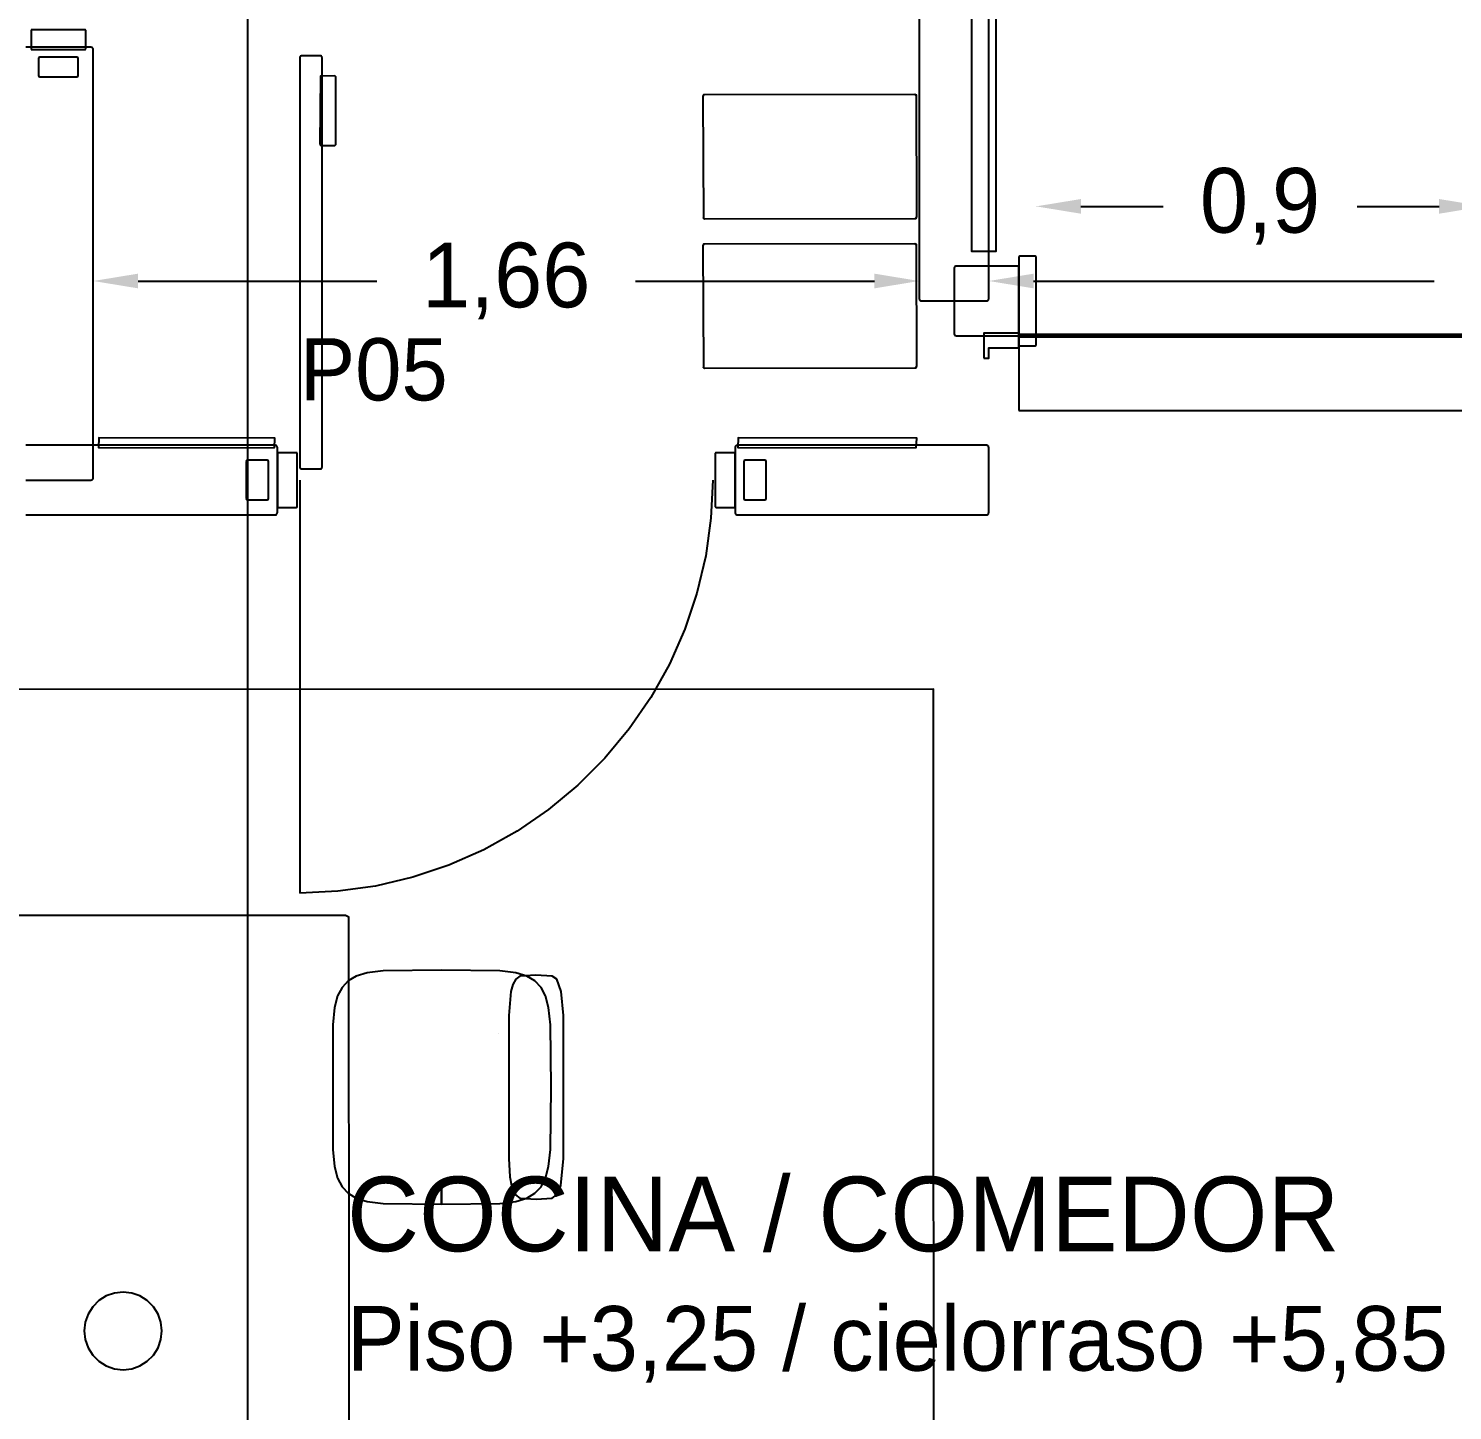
# Model space of a CAD drawing. Header units: metres. Extents: x 132.4 to 143.6, y -13.7 to 1.5.
# Drawn here: x 137.56 to 140.422, y -10.87 to -8.092 of the extents above; entities that cross this region are included whole.
import ezdxf

# ---------------------------------------------------------------- set-up
doc = ezdxf.new("R2010")
doc.units = ezdxf.units.M
for name, color, linetype in [('CORTE', 7, 'Continuous'), ('COTAS', 4, 'Continuous'), ('EJES', 3, 'Continuous'), ('TEXTOS', 7, 'Continuous'), ('VISTA', 8, 'Continuous')]:
    doc.layers.add(name, color=color, linetype=linetype)
doc.dimstyles.get("Standard").update_dxf_attribs({"dimtxt": 2.5, "dimasz": 2.5, "dimexe": 1.25, "dimexo": 0.625, "dimtad": 1, "dimcen": 2.5, "dimazin": 3, "dimtfac": 1, "dimtmove": 0, "dimatfit": 3})

# ---------------------------------------------------------------- blocks, each defined once
blk = doc.blocks.new('_CLOSEDFILLED')
at = {"color": 0, "linetype": 'BYBLOCK'}
blk.add_solid([(-1, 0.164), (0, 0), (-1, -0.164)], dxfattribs=at)
blk = doc.blocks.new('*D9')
for p, q in [((137.69, -8.6), (137.69, -8.6)), ((137.78, -8.6), (138.26, -8.6)), ((138.78, -8.6), (139.26, -8.6)), ((139.35, -8.6), (139.35, -8.6))]:
    blk.add_line(p, q)
at = {"layer": 'Defpoints'}
for p in [(137.69, -8.6), (137.69, -8.6), (139.35, -8.6)]:
    blk.add_point(p, dxfattribs=at)
at = {"layer": 'COTAS', "xscale": 0.09, "yscale": 0.09, "rotation": 180}
blk.add_blockref('_CLOSEDFILLED', (137.69, -8.6), dxfattribs=at)
at = {"layer": 'COTAS', "xscale": 0.09, "yscale": 0.09}
blk.add_blockref('_CLOSEDFILLED', (139.35, -8.6), dxfattribs=at)
at = {"layer": 'COTAS', "insert": (138.52, -8.6), "char_height": 0.13, "attachment_point": 5}
blk.add_mtext('1,66', dxfattribs=at)
blk = doc.blocks.new('*D10')
for p, q in [((139.49, -8.6), (139.49, -8.6)), ((139.58, -8.6), (140.385, -8.6)), ((140.905, -8.6), (141.71, -8.6)), ((141.8, -8.6), (141.8, -8.6))]:
    blk.add_line(p, q)
at = {"layer": 'Defpoints'}
for p in [(139.49, -8.6), (139.49, -8.6), (141.8, -8.6)]:
    blk.add_point(p, dxfattribs=at)
at = {"layer": 'COTAS', "xscale": 0.09, "yscale": 0.09, "rotation": 180}
blk.add_blockref('_CLOSEDFILLED', (139.49, -8.6), dxfattribs=at)
at = {"layer": 'COTAS', "xscale": 0.09, "yscale": 0.09}
blk.add_blockref('_CLOSEDFILLED', (141.8, -8.6), dxfattribs=at)
at = {"layer": 'COTAS', "insert": (140.645, -8.6), "char_height": 0.13, "attachment_point": 5}
blk.add_mtext('2,31', dxfattribs=at)
blk = doc.blocks.new('*D17')
for p, q in [((139.585, -8.45), (139.585, -8.45)), ((139.675, -8.45), (139.84, -8.45)), ((140.23, -8.45), (140.395, -8.45)), ((140.485, -8.45), (140.485, -8.45))]:
    blk.add_line(p, q)
at = {"layer": 'Defpoints'}
for p in [(139.585, -8.45), (139.585, -8.45), (140.485, -8.45)]:
    blk.add_point(p, dxfattribs=at)
at = {"layer": 'COTAS', "xscale": 0.09, "yscale": 0.09, "rotation": 180}
blk.add_blockref('_CLOSEDFILLED', (139.585, -8.45), dxfattribs=at)
at = {"layer": 'COTAS', "xscale": 0.09, "yscale": 0.09}
blk.add_blockref('_CLOSEDFILLED', (140.485, -8.45), dxfattribs=at)
at = {"layer": 'COTAS', "insert": (140.035, -8.45), "char_height": 0.13, "attachment_point": 5}
blk.add_mtext('0,9', dxfattribs=at)

msp = doc.modelspace()

# ---------------------------------------------------------------- linework, layer by layer
at = {"layer": 'CORTE'}
for points in [[(139.35, -8.0145), (139.35, -8.342), (139.35, -8.6355), (139.3504, -8.6369), (139.3508, -8.6381), (139.3511, -8.6384), (139.3513, -8.6387), (139.3516, -8.6389), (139.3519, -8.6392), (139.3533, -8.6396), (139.3545, -8.64), (139.4236, -8.64), (139.4855, -8.64), (139.4869, -8.6396), (139.4881, -8.6392), (139.4884, -8.6389), (139.4887, -8.6387), (139.4889, -8.6384), (139.4892, -8.6381), (139.4896, -8.6369), (139.49, -8.6355), (139.49, -8.342), (139.49, -8.0145)], [(137.5545, -9), (137.6236, -9), (137.6855, -9), (137.6869, -8.9996), (137.6881, -8.9992), (137.6884, -8.9989), (137.6887, -8.9987), (137.6889, -8.9984), (137.6892, -8.9981), (137.6896, -8.9969), (137.69, -8.9955), (137.69, -8.5886), (137.69, -8.1345), (137.6896, -8.1333), (137.6892, -8.1319), (137.6889, -8.1316), (137.6887, -8.1313), (137.6884, -8.1311), (137.6881, -8.1308), (137.6869, -8.1304), (137.6855, -8.13), (137.6236, -8.13), (137.5545, -8.13)]]:
    msp.add_lwpolyline(points, dxfattribs=at)
msp.add_lwpolyline([(139.4208, -8.5719), (139.4204, -8.5733), (139.42, -8.5745), (139.42, -8.6438), (139.42, -8.7055), (139.4204, -8.7069), (139.4208, -8.7081), (139.4211, -8.7084), (139.4213, -8.7087), (139.4216, -8.7089), (139.4219, -8.7092), (139.4233, -8.7096), (139.4245, -8.71), (139.55, -8.71), (139.55, -8.57), (139.4245, -8.57), (139.4233, -8.5704), (139.4219, -8.5708), (139.4216, -8.5711), (139.4213, -8.5713), (139.4211, -8.5716), (139.4208, -8.5719)], close=True, dxfattribs=at)
at = {"layer": 'EJES'}
msp.add_line((138, 0.5), (138, -13.7), dxfattribs=at)
at = {"layer": 'VISTA'}
for p, q in [((138.105, -9), (138.105, -9.83)), ((138.935, -9), (138.9315, -9.0766)), ((138.9315, -9.0766), (138.9209, -9.1525)), ((138.9209, -9.1525), (138.9033, -9.2271)), ((138.9033, -9.2271), (138.879, -9.2998)), ((138.879, -9.2998), (138.848, -9.37)), ((138.848, -9.37), (138.8107, -9.4369)), ((138.8107, -9.4369), (138.7674, -9.5002)), ((138.7674, -9.5002), (138.7184, -9.5592)), ((138.7184, -9.5592), (138.6642, -9.6134)), ((138.6642, -9.6134), (138.6052, -9.6624)), ((138.6052, -9.6624), (138.5419, -9.7057)), ((138.5419, -9.7057), (138.475, -9.743)), ((138.475, -9.743), (138.4048, -9.774)), ((138.4048, -9.774), (138.3321, -9.7983)), ((138.2575, -9.8159), (138.1816, -9.8265)), ((138.3321, -9.7983), (138.2575, -9.8159)), ((138.1816, -9.8265), (138.105, -9.83))]:
    msp.add_line(p, q, dxfattribs=at)
for points in [[(139.455, -5.98), (139.455, -8.54), (139.505, -8.54), (139.505, -5.98), (139.455, -5.98)], [(137.5654, -8.0956), (137.5653, -8.0957), (137.5652, -8.0961), (137.565, -8.0967), (137.565, -8.1127), (137.565, -8.1333), (137.5651, -8.1337), (137.5653, -8.1343), (137.5654, -8.1344), (137.5655, -8.1345), (137.5656, -8.1346), (137.5657, -8.1347), (137.5661, -8.1348), (137.5667, -8.135), (137.6133, -8.135), (137.6733, -8.135), (137.6737, -8.1349), (137.6743, -8.1347), (137.6744, -8.1346), (137.6745, -8.1345), (137.6746, -8.1344), (137.6747, -8.1343), (137.6749, -8.1337), (137.675, -8.1333), (137.675, -8.1127), (137.675, -8.0967), (137.6748, -8.0961), (137.6747, -8.0957), (137.6746, -8.0956), (137.6745, -8.0955), (137.6744, -8.0954), (137.6743, -8.0953), (137.6737, -8.0951), (137.6733, -8.095), (137.6133, -8.095), (137.5667, -8.095), (137.5661, -8.0952), (137.5657, -8.0953), (137.5656, -8.0954), (137.5655, -8.0955), (137.5654, -8.0956)], [(137.5809, -8.1509), (137.58, -8.153), (137.58, -8.187), (137.5809, -8.1891), (137.583, -8.19), (137.657, -8.19), (137.6591, -8.1891), (137.66, -8.187), (137.66, -8.153), (137.6591, -8.1509), (137.657, -8.15), (137.583, -8.15), (137.5809, -8.1509)], [(138.1062, -8.9766), (138.1065, -8.9769), (138.1073, -8.9771), (138.1085, -8.9775), (138.1247, -8.9775), (138.1465, -8.9775), (138.1474, -8.9772), (138.1485, -8.9769), (138.1487, -8.9767), (138.149, -8.9765), (138.1491, -8.9763), (138.1494, -8.976), (138.1496, -8.9752), (138.15, -8.974), (138.15, -8.6231), (138.15, -8.151), (138.1497, -8.1501), (138.1494, -8.149), (138.1492, -8.1488), (138.149, -8.1485), (138.1487, -8.1483), (138.1485, -8.1481), (138.1474, -8.1478), (138.1465, -8.1475), (138.1247, -8.1475), (138.1085, -8.1475), (138.1073, -8.1479), (138.1065, -8.1481), (138.1062, -8.1484), (138.106, -8.1485), (138.1058, -8.1488), (138.1056, -8.149), (138.1053, -8.1501), (138.105, -8.151), (138.105, -8.6231), (138.105, -8.974), (138.1054, -8.9752), (138.1056, -8.976), (138.1059, -8.9763), (138.106, -8.9765), (138.1062, -8.9766)], [(138.1455, -8.3255), (138.1475, -8.3275), (138.1755, -8.3275), (138.1775, -8.3255), (138.1775, -8.1895), (138.1755, -8.1875), (138.1465, -8.1881), (138.1455, -8.3255)], [(138.9162, -8.4738), (138.919, -8.475), (139.3433, -8.4743), (139.345, -8.471), (139.3443, -8.2267), (139.341, -8.225), (138.9167, -8.2257), (138.915, -8.229), (138.9162, -8.4738)], [(138.9167, -8.2267), (138.9165, -8.2272), (138.9165, -8.2265), (138.9167, -8.2267)], [(139.3433, -8.2267), (139.3428, -8.2265), (139.3435, -8.2265), (139.3433, -8.2267)], [(138.9167, -8.4733), (138.9172, -8.4735), (138.9165, -8.4735), (138.9167, -8.4733)], [(139.3435, -8.4735), (139.3428, -8.4735), (139.3433, -8.4733), (139.3435, -8.4735)], [(138.9162, -8.7738), (138.919, -8.775), (139.3433, -8.7743), (139.345, -8.771), (139.3443, -8.5267), (139.341, -8.525), (138.9167, -8.5257), (138.915, -8.529), (138.9162, -8.7738)], [(138.9167, -8.5267), (138.9165, -8.5272), (138.9165, -8.5265), (138.9167, -8.5267)], [(139.3433, -8.5267), (139.3428, -8.5265), (139.3435, -8.5265), (139.3433, -8.5267)], [(139.552, -8.73), (139.583, -8.73), (139.5844, -8.7294), (139.585, -8.728), (139.585, -8.552), (139.5844, -8.5506), (139.583, -8.55), (139.552, -8.55), (139.5506, -8.5506), (139.55, -8.552), (139.55, -8.728), (139.5506, -8.7294), (139.552, -8.73)], [(139.48, -8.755), (139.49, -8.755), (139.49, -8.734), (139.55, -8.734), (139.55, -8.705), (139.48, -8.705), (139.48, -8.755)], [(139.55, -8.7125), (140.52, -8.7125), (140.52, -8.7075), (139.55, -8.7075), (139.55, -8.7125)], [(139.55, -8.86), (140.52, -8.86), (140.52, -8.71), (139.55, -8.71), (139.55, -8.86)], [(138.9167, -8.7733), (138.9172, -8.7735), (138.9165, -8.7735), (138.9167, -8.7733)], [(139.3435, -8.7735), (139.3428, -8.7735), (139.3433, -8.7733), (139.3435, -8.7735)], [(138.054, -8.935), (138.055, -8.916), (137.701, -8.915), (137.7003, -8.9347), (138.054, -8.935)], [(139.344, -8.935), (139.345, -8.916), (138.986, -8.915), (138.9853, -8.9347), (139.344, -8.935)], [(138.0604, -8.9456), (138.0603, -8.9457), (138.0602, -8.9461), (138.06, -8.9467), (138.06, -8.9933), (138.06, -9.0533), (138.0601, -9.0537), (138.0603, -9.0543), (138.0604, -9.0544), (138.0605, -9.0545), (138.0606, -9.0546), (138.0607, -9.0547), (138.0611, -9.0548), (138.0617, -9.055), (138.0777, -9.055), (138.0983, -9.055), (138.0987, -9.0549), (138.0993, -9.0547), (138.0994, -9.0546), (138.0995, -9.0545), (138.0996, -9.0544), (138.0997, -9.0543), (138.0999, -9.0537), (138.1, -9.0533), (138.1, -8.9933), (138.1, -8.9467), (138.0998, -8.9461), (138.0997, -8.9457), (138.0996, -8.9456), (138.0995, -8.9455), (138.0994, -8.9454), (138.0993, -8.9453), (138.0987, -8.9451), (138.0983, -8.945), (138.0777, -8.945), (138.0617, -8.945), (138.0611, -8.9452), (138.0607, -8.9453), (138.0606, -8.9454), (138.0605, -8.9455), (138.0604, -8.9456)], [(138.9404, -8.9456), (138.9403, -8.9457), (138.9402, -8.9461), (138.94, -8.9467), (138.94, -8.9933), (138.94, -9.0533), (138.9401, -9.0537), (138.9403, -9.0543), (138.9404, -9.0544), (138.9405, -9.0545), (138.9406, -9.0546), (138.9407, -9.0547), (138.9411, -9.0548), (138.9417, -9.055), (138.9577, -9.055), (138.9783, -9.055), (138.9787, -9.0549), (138.9793, -9.0547), (138.9794, -9.0546), (138.9795, -9.0545), (138.9796, -9.0544), (138.9797, -9.0543), (138.9799, -9.0537), (138.98, -9.0533), (138.98, -8.9933), (138.98, -8.9467), (138.9798, -8.9461), (138.9797, -8.9457), (138.9796, -8.9456), (138.9795, -8.9455), (138.9794, -8.9454), (138.9793, -8.9453), (138.9787, -8.9451), (138.9783, -8.945), (138.9577, -8.945), (138.9417, -8.945), (138.9411, -8.9452), (138.9407, -8.9453), (138.9406, -8.9454), (138.9405, -8.9455), (138.9404, -8.9456)], [(138.9811, -8.9316), (138.9808, -8.9319), (138.9804, -8.9333), (138.98, -8.9345), (138.98, -9.0036), (138.98, -9.0655), (138.9804, -9.0669), (138.9808, -9.0681), (138.9811, -9.0684), (138.9813, -9.0687), (138.9816, -9.0689), (138.9819, -9.0692), (138.9833, -9.0696), (138.9845, -9.07), (139.2487, -9.07), (139.4855, -9.07), (139.4869, -9.0696), (139.4881, -9.0692), (139.4884, -9.0689), (139.4887, -9.0687), (139.4889, -9.0684), (139.4892, -9.0681), (139.4896, -9.0669), (139.49, -9.0655), (139.49, -9.0036), (139.49, -8.9345), (139.4896, -8.9333), (139.4892, -8.9319), (139.4889, -8.9316), (139.4887, -8.9313), (139.4884, -8.9311), (139.4881, -8.9308), (139.4869, -8.9304), (139.4855, -8.93), (139.2487, -8.93), (138.9845, -8.93), (138.9833, -8.9304), (138.9819, -8.9308), (138.9816, -8.9311), (138.9813, -8.9313), (138.9811, -8.9316)], [(137.9984, -8.9609), (137.9975, -8.963), (137.9975, -9.037), (137.9984, -9.0391), (138.0005, -9.04), (138.0395, -9.04), (138.0416, -9.0391), (138.0425, -9.037), (138.0425, -8.963), (138.0416, -8.9609), (138.0395, -8.96), (138.0005, -8.96), (137.9984, -8.9609)], [(138.9984, -8.9609), (138.9975, -8.963), (138.9975, -9.037), (138.9984, -9.0391), (139.0005, -9.04), (139.0395, -9.04), (139.0416, -9.0391), (139.0425, -9.037), (139.0425, -8.963), (139.0416, -8.9609), (139.0395, -8.96), (139.0005, -8.96), (138.9984, -8.9609)], [(136.9212, -11.5595), (139.3795, -11.5588), (139.3788, -9.4205), (136.9205, -9.4212), (136.9212, -11.5595)], [(137.2965, -11.5416), (137.303, -11.545), (138.2016, -11.5435), (138.205, -11.537), (138.2035, -9.8784), (138.197, -9.875), (137.303, -9.875), (137.2973, -9.8773), (137.295, -9.883), (137.2965, -11.5416)], [(138.2024, -10.4335), (138.2186, -10.4431), (138.2405, -10.4498), (138.2729, -10.4537), (138.39, -10.455), (138.39, -10.4218), (138.39, -10.455), (138.5071, -10.4537), (138.5395, -10.4498), (138.5614, -10.4431), (138.5776, -10.4335), (138.5899, -10.4204), (138.5989, -10.4031), (138.6051, -10.3797), (138.6088, -10.3451), (138.61, -10.22), (138.6088, -10.0949), (138.6051, -10.0603), (138.5989, -10.0369), (138.5899, -10.0196), (138.5776, -10.0065), (138.5614, -9.9969), (138.5395, -9.9902), (138.5071, -9.9863), (138.39, -9.985), (138.2729, -9.9863), (138.2405, -9.9902), (138.2186, -9.9969), (138.2024, -10.0065), (138.1901, -10.0196), (138.1811, -10.0369), (138.1749, -10.0603), (138.1712, -10.0949), (138.1712, -10.3451), (138.1749, -10.3797), (138.1811, -10.4031), (138.1901, -10.4204), (138.2024, -10.4335)], [(138.5252, -10.3637), (138.5274, -10.4003), (138.5308, -10.4176), (138.5385, -10.4368), (138.5475, -10.4429), (138.5802, -10.445), (138.6125, -10.4429), (138.621, -10.4368), (138.6296, -10.4176), (138.635, -10.3637), (138.635, -10.0763), (138.6304, -10.0279), (138.6215, -10.0032), (138.6124, -9.9971), (138.5798, -9.995), (138.5475, -9.9971), (138.539, -10.0032), (138.5333, -10.0135), (138.5293, -10.0279), (138.5252, -10.0763), (138.5252, -10.3637)], [(138.5037, -10.1133), (138.5037, -10.1133), (138.5037, -10.1133), (138.5037, -10.1133)], [(137.672, -10.71), (137.674, -10.7274), (137.6797, -10.7438), (137.689, -10.7586), (137.7014, -10.771), (137.7162, -10.7803), (137.7326, -10.786), (137.75, -10.788), (137.7674, -10.786), (137.7838, -10.7803), (137.7986, -10.771), (137.811, -10.7586), (137.8203, -10.7438), (137.826, -10.7274), (137.828, -10.71), (137.826, -10.6926), (137.8203, -10.6762), (137.811, -10.6614), (137.7986, -10.649), (137.7838, -10.6397), (137.7674, -10.634), (137.75, -10.632), (137.7326, -10.634), (137.7162, -10.6397), (137.7014, -10.649), (137.689, -10.6614), (137.6797, -10.6762), (137.674, -10.6926), (137.672, -10.71)]]:
    msp.add_lwpolyline(points, close=True, dxfattribs=at)
msp.add_lwpolyline([(137.5545, -9.07), (137.8187, -9.07), (138.0555, -9.07), (138.0569, -9.0696), (138.0581, -9.0692), (138.0584, -9.0689), (138.0587, -9.0687), (138.0589, -9.0684), (138.0592, -9.0681), (138.0596, -9.0669), (138.06, -9.0655), (138.06, -9.0036), (138.06, -8.9345), (138.0596, -8.9333), (138.0592, -8.9319), (138.0589, -8.9316), (138.0587, -8.9313), (138.0584, -8.9311), (138.0581, -8.9308), (138.0569, -8.9304), (138.0555, -8.93), (137.8187, -8.93), (137.5545, -8.93)], dxfattribs=at)

# ---------------------------------------------------------------- texts
at = {"layer": 'TEXTOS'}
for s, height, p in [('P05', 0.125, (138.105, -8.84)), ('COCINA / COMEDOR', 0.15, (138.2, -10.55)), ('Piso +3,25 / cielorraso +5,85', 0.13, (138.2, -10.79))]:
    msp.add_text(s, height=height, dxfattribs=at).set_placement(p)

# ---------------------------------------------------------------- dimensions: what is measured, and where the dimension line sits
at = {"layer": 'COTAS'}
for base, p1, p2, picture, middle in [((139.585, -8.45), (139.585, -8.45), (140.485, -8.45), '*D17', (140.035, -8.45)), ((137.69, -8.6), (137.69, -8.6), (139.35, -8.6), '*D9', (138.52, -8.6)), ((139.49, -8.6), (139.49, -8.6), (141.8, -8.6), '*D10', (140.645, -8.6))]:
    dim = msp.add_linear_dim(base=base, p1=p1, p2=p2, dimstyle='Standard', override={"dimtxt": 0.13, "dimasz": 0.09}, dxfattribs=at)
    dim.commit()
    dim.dimension.update_dxf_attribs({"geometry": picture, "text_midpoint": middle})

doc.saveas('drawing.dxf')
